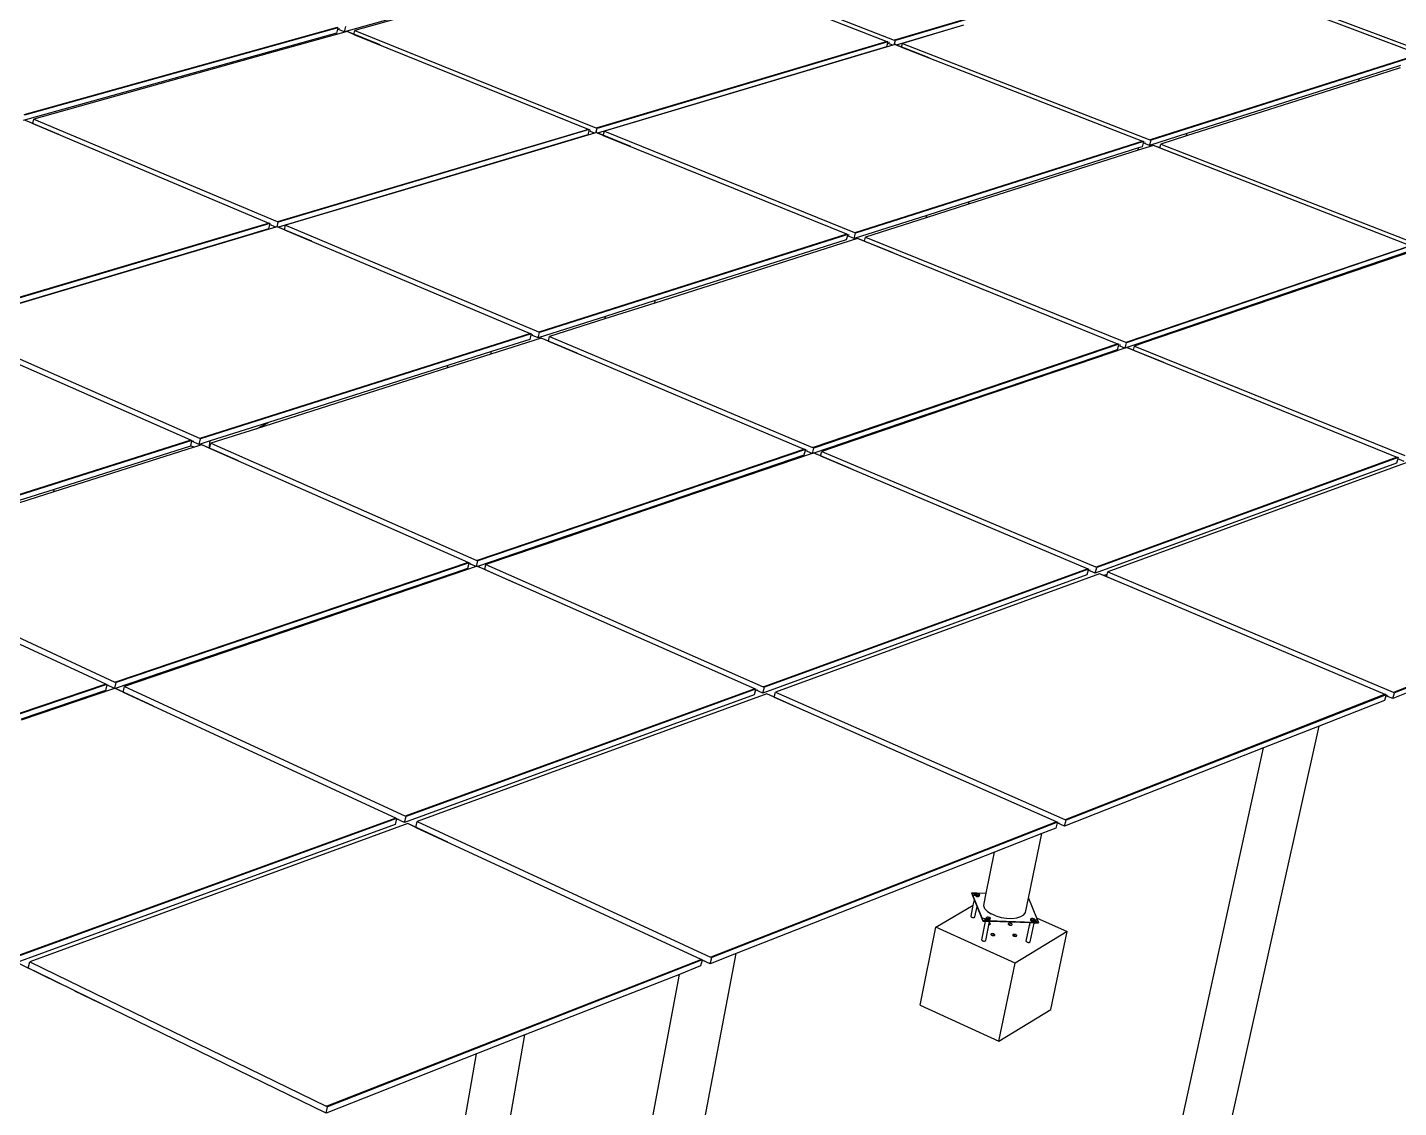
# Model space of a CAD drawing. Header units: inches. Extents: x -1381 to 1917, y -1058 to 799.
# Drawn here: x 771.7 to 1220.9, y 32.6 to 386.5 of the extents above; entities that cross this region are included whole.
import ezdxf

# ---------------------------------------------------------------- set-up
doc = ezdxf.new("R2010")
doc.units = ezdxf.units.IN
doc.header["$MEASUREMENT"] = 0

msp = doc.modelspace()

# ---------------------------------------------------------------- linework, layer by layer
for p, q in [((977.23, 411.56), (1053.23, 381.9)), ((977.54, 412.77), (1055.67, 382.3)), ((1145.15, 408.85), (1055.79, 382.26)), ((1145.39, 408.76), (1056.03, 382.16)), ((1149.74, 407.12), (1227.77, 377.72)), ((1150.06, 408.24), (1230.08, 378.12)), ((930.05, 400.26), (875.55, 385.04)), ((929.97, 399.78), (878.97, 385.52)), ((873.14, 386.44), (770.5, 357.83)), ((873.38, 386.34), (770.74, 357.73)), ((873.05, 386.47), (873.14, 386.44)), ((873.14, 386.44), (873.32, 386.36)), ((873.38, 386.34), (873.28, 385.95)), ((873.32, 386.36), (873.38, 386.34)), ((873.38, 386.34), (873.49, 386.29)), ((875.55, 385.04), (875.96, 386.74)), ((1078.31, 387.26), (1056.31, 380.7)), ((1078.29, 387.17), (1058.4, 381.23)), ((876.39, 385.12), (850.93, 378.01)), ((872.97, 384.63), (851, 378.5)), ((873.28, 385.95), (872.97, 384.63)), ((875.55, 385.04), (873.28, 385.95)), ((873.76, 386.19), (873.84, 386.15)), ((878.65, 384.2), (876.39, 385.12)), ((876.39, 385.12), (876.39, 385.12)), ((887.23, 380.72), (876.39, 385.12)), ((878.65, 384.2), (878.97, 385.52)), ((878.65, 384.2), (955.33, 353.13)), ((878.97, 385.52), (957.91, 353.56)), ((1053.34, 381.86), (958.03, 353.51)), ((1053.25, 381.89), (1053.34, 381.86)), ((1053.34, 381.86), (1053.53, 381.78)), ((1055.65, 380.74), (1056.03, 382.16)), ((1055.79, 382.26), (1055.67, 382.3)), ((1056.03, 382.16), (1055.79, 382.26)), ((851, 378.5), (770.34, 355.97)), ((850.93, 378.01), (773.77, 356.45)), ((850.93, 378.01), (851, 378.5)), ((1053.59, 381.76), (958.28, 353.41)), ((1053.14, 380.08), (958.45, 351.86)), ((1055.23, 380.62), (960.68, 352.44)), ((1053.46, 381.31), (1053.14, 380.08)), ((1053.59, 381.76), (1053.46, 381.31)), ((1055.23, 380.62), (1053.46, 381.31)), ((1053.53, 381.78), (1053.59, 381.76)), ((1053.59, 381.76), (1053.7, 381.72)), ((1053.98, 381.61), (1054.06, 381.58)), ((1055.65, 380.74), (1055.23, 380.62)), ((1055.96, 380.83), (1055.65, 380.74)), ((1055.96, 380.84), (1055.96, 380.83)), ((1067.09, 376.49), (1055.96, 380.84)), ((1056.31, 380.7), (1055.96, 380.83)), ((1058.07, 380.01), (1056.31, 380.7)), ((1058.07, 380.01), (1058.4, 381.23)), ((1058.07, 380.01), (1136.97, 349.22)), ((1058.4, 381.23), (1139.41, 349.65)), ((1227.89, 377.68), (1139.53, 349.6)), ((1228.14, 377.58), (1139.78, 349.5)), ((1221.35, 373.22), (1207.8, 368.91)), ((1221.51, 373.97), (1207.96, 369.66)), ((1207.8, 368.91), (1151.35, 350.92)), ((1207.96, 369.66), (1151.51, 351.69)), ((1207.8, 368.91), (1207.96, 369.66)), ((773.44, 355), (771.04, 356.01)), ((781.99, 351.39), (771.04, 356.01)), ((773.44, 355), (773.77, 356.45)), ((773.44, 355), (850.73, 322.38)), ((773.77, 356.45), (853.46, 322.84)), ((955.45, 353.08), (853.58, 322.79)), ((955.69, 352.98), (853.83, 322.69)), ((957.48, 351.82), (934.55, 344.99)), ((955.25, 351.25), (934.57, 345.09)), ((955.6, 352.59), (955.25, 351.25)), ((955.36, 353.12), (955.45, 353.08)), ((955.45, 353.08), (955.64, 353)), ((955.69, 352.98), (955.6, 352.59)), ((957.48, 351.82), (955.6, 352.59)), ((955.64, 353), (955.69, 352.98)), ((955.69, 352.98), (955.81, 352.93)), ((956.09, 352.82), (956.18, 352.78)), ((957.9, 351.95), (957.48, 351.82)), ((957.9, 351.95), (958.28, 353.41)), ((958.09, 352.01), (957.9, 351.95)), ((958.03, 353.51), (957.91, 353.56)), ((958.28, 353.41), (958.03, 353.51)), ((958.45, 351.86), (958.09, 352.01)), ((958.1, 352.01), (958.09, 352.01)), ((969.35, 347.44), (958.1, 352.01)), ((960.33, 351.1), (958.45, 351.86)), ((960.33, 351.1), (960.68, 352.44)), ((960.33, 351.1), (1040.04, 318.8)), ((960.68, 352.44), (1042.62, 319.26)), ((1151.51, 351.69), (1139.3, 347.8)), ((1151.35, 350.92), (1142.98, 348.25)), ((1151.35, 350.92), (1151.51, 351.69)), ((1137.09, 349.18), (1042.74, 319.21)), ((1137.34, 349.08), (1043, 319.1)), ((1135.52, 346.22), (1080.02, 328.55)), ((1135.67, 346.99), (1080.17, 329.33)), ((1140.55, 347.83), (1135.52, 346.22)), ((1135.52, 346.22), (1135.67, 346.99)), ((1136.86, 347.37), (1135.67, 346.99)), ((1137.21, 348.62), (1136.86, 347.37)), ((1137, 349.21), (1137.09, 349.18)), ((1137.09, 349.18), (1137.28, 349.1)), ((1137.34, 349.08), (1137.21, 348.62)), ((1139.3, 347.8), (1137.21, 348.62)), ((1137.28, 349.1), (1137.34, 349.08)), ((1137.34, 349.08), (1137.46, 349.03)), ((1137.75, 348.92), (1137.84, 348.88)), ((1139.3, 347.8), (1139.78, 349.5)), ((1139.53, 349.6), (1139.41, 349.65)), ((1139.78, 349.5), (1139.53, 349.6)), ((1142.63, 347.01), (1140.55, 347.83)), ((1140.55, 347.83), (1140.55, 347.83)), ((1152.1, 343.32), (1140.55, 347.83)), ((1142.63, 347.01), (1142.98, 348.25)), ((1142.63, 347.01), (1224.62, 315.02)), ((1142.98, 348.25), (1227.05, 315.47)), ((934.55, 344.99), (920.17, 340.71)), ((934.57, 345.09), (920.19, 340.81)), ((934.55, 344.99), (934.57, 345.09)), ((920.19, 340.81), (853.88, 321.05)), ((920.17, 340.71), (856.25, 321.66)), ((920.17, 340.71), (920.19, 340.81)), ((1080.02, 328.55), (1066.15, 324.13)), ((1080.17, 329.33), (1066.3, 324.91)), ((1080.02, 328.55), (1080.17, 329.33)), ((1066.3, 324.91), (1042.53, 317.35)), ((1066.15, 324.13), (1046.24, 317.79)), ((1066.15, 324.13), (1066.3, 324.91)), ((850.85, 322.33), (741.72, 289.9)), ((851.1, 322.23), (741.97, 289.79)), ((853.04, 321.06), (841.74, 317.69)), ((850.67, 320.44), (841.75, 317.79)), ((851.02, 321.91), (850.67, 320.44)), ((850.76, 322.37), (850.85, 322.33)), ((850.85, 322.33), (851.04, 322.25)), ((851.1, 322.23), (851.02, 321.91)), ((853.04, 321.06), (851.02, 321.91)), ((851.04, 322.25), (851.1, 322.23)), ((851.1, 322.23), (851.21, 322.18)), ((851.49, 322.06), (851.58, 322.02)), ((853.47, 321.19), (853.04, 321.06)), ((853.58, 322.79), (853.46, 322.84)), ((853.47, 321.19), (853.83, 322.69)), ((853.52, 321.2), (853.47, 321.19)), ((853.88, 321.05), (853.52, 321.2)), ((853.52, 321.2), (853.52, 321.2)), ((864.89, 316.4), (853.52, 321.2)), ((853.83, 322.69), (853.58, 322.79)), ((855.9, 320.2), (853.88, 321.05)), ((855.9, 320.2), (856.25, 321.66)), ((855.9, 320.2), (936.34, 286.25)), ((856.25, 321.66), (939.07, 286.74)), ((1042.53, 317.35), (1043, 319.1)), ((1042.74, 319.21), (1042.62, 319.26)), ((1043, 319.1), (1042.74, 319.21)), ((841.74, 317.69), (758.59, 292.93)), ((841.75, 317.79), (758.61, 293.03)), ((841.74, 317.69), (841.75, 317.79)), ((1040.16, 318.75), (939.2, 286.69)), ((1040.42, 318.64), (939.46, 286.58)), ((1043.66, 317.33), (977.23, 296.18)), ((1039.95, 316.89), (977.37, 296.98)), ((1040.31, 318.25), (1039.95, 316.89)), ((1040.07, 318.79), (1040.16, 318.75)), ((1040.16, 318.75), (1040.36, 318.67)), ((1040.42, 318.64), (1040.31, 318.25)), ((1042.53, 317.35), (1040.31, 318.25)), ((1040.36, 318.67), (1040.42, 318.64)), ((1040.42, 318.64), (1040.54, 318.59)), ((1040.83, 318.48), (1040.92, 318.44)), ((1045.87, 316.43), (1043.66, 317.33)), ((1043.66, 317.33), (1043.66, 317.33)), ((1055.35, 312.59), (1043.66, 317.33)), ((1045.87, 316.43), (1046.24, 317.79)), ((1045.87, 316.43), (1128.81, 282.82)), ((1046.24, 317.79), (1131.39, 283.31)), ((1224.74, 314.97), (1131.51, 283.26)), ((1225, 314.87), (1131.78, 283.15)), ((1226.85, 313.63), (1137.31, 283.1)), ((1224.49, 313.14), (1137.38, 283.46)), ((977.37, 296.98), (961.02, 291.78)), ((977.23, 296.18), (977.37, 296.98)), ((977.23, 296.18), (960.87, 290.97)), ((744.42, 288.71), (828.03, 251.87)), ((961.02, 291.78), (939, 284.77)), ((960.87, 290.97), (942.73, 285.2)), ((960.87, 290.97), (961.02, 291.78)), ((744.05, 287.09), (825.13, 251.34)), ((936.46, 286.19), (828.16, 251.82)), ((936.72, 286.08), (828.42, 251.7)), ((940, 284.7), (923.52, 279.46)), ((936.26, 284.28), (923.66, 280.27)), ((936.64, 285.77), (936.26, 284.28)), ((936.37, 286.23), (936.46, 286.19)), ((936.46, 286.19), (936.66, 286.11)), ((936.72, 286.08), (936.64, 285.77)), ((939, 284.77), (936.64, 285.77)), ((936.66, 286.11), (936.72, 286.08)), ((936.72, 286.08), (936.85, 286.03)), ((937.14, 285.91), (937.23, 285.87)), ((939, 284.77), (939.46, 286.58)), ((939.2, 286.69), (939.07, 286.74)), ((939.46, 286.58), (939.2, 286.69)), ((942.35, 283.71), (940, 284.7)), ((940, 284.7), (940, 284.7)), ((951.83, 279.71), (940, 284.7)), ((942.35, 283.71), (942.73, 285.2)), ((942.35, 283.71), (1026.17, 248.33)), ((942.73, 285.2), (1028.91, 248.86)), ((1131.29, 281.44), (1131.78, 283.15)), ((1131.51, 283.26), (1131.39, 283.31)), ((1131.78, 283.15), (1131.51, 283.26)), ((1137.38, 283.46), (1131.87, 281.58)), ((1137.31, 283.1), (1134.37, 282.1)), ((1137.31, 283.1), (1137.38, 283.46)), ((923.52, 279.46), (909.26, 274.92)), ((923.66, 280.27), (909.4, 275.74)), ((923.52, 279.46), (923.66, 280.27)), ((1128.94, 282.77), (1029.04, 248.81)), ((1129.2, 282.66), (1029.3, 248.69)), ((1131.19, 281.41), (1121.6, 278.14)), ((1128.7, 280.89), (1121.67, 278.49)), ((1129.09, 282.26), (1128.7, 280.89)), ((1128.84, 282.81), (1128.94, 282.77)), ((1128.94, 282.77), (1129.14, 282.69)), ((1129.2, 282.66), (1129.09, 282.26)), ((1131.19, 281.41), (1129.09, 282.26)), ((1129.14, 282.69), (1129.2, 282.66)), ((1129.2, 282.66), (1129.33, 282.61)), ((1129.63, 282.49), (1129.72, 282.45)), ((1131.29, 281.44), (1131.19, 281.41)), ((1131.79, 281.61), (1131.29, 281.44)), ((1131.87, 281.58), (1131.79, 281.61)), ((1131.79, 281.61), (1131.79, 281.61)), ((1143.95, 276.69), (1131.79, 281.61)), ((1133.98, 280.73), (1131.87, 281.58)), ((1133.98, 280.73), (1134.37, 282.1)), ((1133.98, 280.73), (1220.31, 245.74)), ((1134.37, 282.1), (1222.88, 246.26)), ((909.26, 274.92), (846.71, 255.01)), ((909.4, 275.74), (850.71, 257.07)), ((909.26, 274.92), (909.4, 275.74)), ((1121.67, 278.49), (1080.57, 264.49)), ((1121.6, 278.14), (1081.01, 264.31)), ((1121.6, 278.14), (1121.67, 278.49)), ((1080.57, 264.49), (1060.49, 257.65)), ((1081.01, 264.31), (1060.93, 257.47)), ((1080.57, 264.49), (1081.01, 264.31)), ((850.71, 257.07), (831.58, 250.99)), ((846.71, 255.01), (850.71, 257.07)), ((1060.93, 257.47), (1038.89, 249.95)), ((1060.49, 257.65), (1038.96, 250.32)), ((1060.93, 257.47), (1060.49, 257.65)), ((827.98, 249.84), (828.42, 251.7)), ((828.16, 251.82), (828.03, 251.87)), ((828.42, 251.7), (828.16, 251.82)), ((846.71, 255.01), (831.73, 250.24)), ((825.26, 251.28), (708.79, 214.33)), ((825.52, 251.17), (709.05, 214.21)), ((826.35, 248.92), (780.35, 234.28)), ((825.07, 249.31), (780.47, 235.13)), ((825.11, 249.47), (825.07, 249.31)), ((825.46, 250.95), (825.11, 249.47)), ((825.11, 249.47), (826.35, 248.92)), ((825.13, 251.34), (825.16, 251.33)), ((825.16, 251.33), (825.26, 251.28)), ((825.26, 251.28), (825.46, 251.2)), ((825.46, 251.2), (825.52, 251.17)), ((825.52, 251.17), (825.46, 250.95)), ((827.98, 249.84), (825.46, 250.95)), ((825.52, 251.17), (825.64, 251.11)), ((825.93, 250.99), (826.03, 250.94)), ((828.83, 249.71), (826.35, 248.92)), ((831.58, 250.99), (827.98, 249.84)), ((831.22, 248.65), (828.83, 249.71)), ((828.83, 249.71), (828.83, 249.71)), ((840.78, 244.44), (828.83, 249.71)), ((831.22, 248.65), (831.58, 250.99)), ((831.34, 248.6), (831.22, 248.65)), ((831.34, 248.6), (831.73, 250.24)), ((831.34, 248.6), (915.95, 211.29)), ((831.73, 250.24), (918.86, 211.86)), ((1026.3, 248.28), (918.99, 211.8)), ((1026.57, 248.16), (919.26, 211.68)), ((1026.49, 247.84), (1026.08, 246.33)), ((1026.2, 248.32), (1026.3, 248.28)), ((1026.3, 248.28), (1026.51, 248.19)), ((1026.57, 248.16), (1026.49, 247.84)), ((1028.73, 246.9), (1026.49, 247.84)), ((1026.51, 248.19), (1026.57, 248.16)), ((1026.57, 248.16), (1026.7, 248.11)), ((1027, 247.98), (1027.1, 247.94)), ((1028.83, 246.93), (1029.3, 248.69)), ((1029.2, 247.05), (1028.83, 246.93)), ((1029.04, 248.81), (1028.91, 248.86)), ((1029.3, 248.69), (1029.04, 248.81)), ((1029.2, 247.06), (1029.2, 247.05)), ((1041.5, 241.86), (1029.2, 247.06)), ((1029.28, 247.02), (1029.2, 247.05)), ((1038.96, 250.32), (1029.28, 247.02)), ((1031.52, 246.07), (1031.93, 247.58)), ((1038.89, 249.95), (1031.93, 247.58)), ((1031.93, 247.58), (1121.63, 209.76)), ((1038.89, 249.95), (1038.96, 250.32)), ((1028.73, 246.9), (964.6, 225.05)), ((1026.08, 246.33), (964.67, 225.42)), ((1028.83, 246.93), (1028.73, 246.9)), ((1031.52, 246.07), (1029.28, 247.02)), ((1031.52, 246.07), (1118.9, 209.2)), ((1220.18, 243.77), (1121.51, 207.73)), ((1220.44, 245.69), (1121.76, 209.7)), ((1220.72, 245.58), (1122.04, 209.58)), ((1224.22, 244.16), (1125.6, 208.09)), ((1220.59, 245.17), (1220.18, 243.77)), ((1220.34, 245.73), (1220.44, 245.69)), ((1220.44, 245.69), (1220.65, 245.6)), ((1220.72, 245.58), (1220.59, 245.17)), ((1222.75, 244.3), (1220.59, 245.17)), ((1220.65, 245.6), (1220.72, 245.58)), ((1220.72, 245.58), (1220.85, 245.52)), ((780.35, 234.28), (763.31, 228.86)), ((780.47, 235.13), (763.43, 229.71)), ((780.35, 234.28), (780.47, 235.13)), ((964.6, 225.05), (948.39, 219.53)), ((964.67, 225.42), (948.46, 219.9)), ((964.6, 225.05), (964.67, 225.42)), ((948.46, 219.9), (919.09, 209.9)), ((948.39, 219.53), (921.91, 210.51)), ((948.39, 219.53), (948.46, 219.9)), ((712.39, 212.66), (800.37, 172.03)), ((916.08, 211.23), (800.5, 171.97)), ((915.98, 211.28), (916.08, 211.23)), ((916.08, 211.23), (916.29, 211.14)), ((916.29, 211.14), (916.35, 211.11)), ((918.8, 209.87), (919.26, 211.68)), ((918.99, 211.8), (918.86, 211.86)), ((919.26, 211.68), (918.99, 211.8)), ((711.99, 210.84), (797.27, 171.41)), ((916.35, 211.11), (800.77, 171.84)), ((911.39, 207.35), (897.26, 202.54)), ((911.45, 207.72), (897.32, 202.91)), ((918.69, 209.83), (911.39, 207.35)), ((911.39, 207.35), (911.45, 207.72)), ((915.87, 209.22), (911.45, 207.72)), ((916.3, 210.89), (915.87, 209.22)), ((916.35, 211.11), (916.3, 210.89)), ((918.69, 209.83), (916.3, 210.89)), ((916.35, 211.11), (916.49, 211.06)), ((916.79, 210.92), (916.89, 210.88)), ((918.8, 209.87), (918.69, 209.83)), ((919.01, 209.94), (918.8, 209.87)), ((919.09, 209.9), (919.01, 209.94)), ((919.01, 209.94), (919.01, 209.94)), ((931.46, 204.45), (919.01, 209.94)), ((921.49, 208.85), (919.09, 209.9)), ((921.49, 208.85), (921.91, 210.51)), ((921.49, 208.85), (1009.83, 169.89)), ((921.91, 210.51), (1012.74, 170.5)), ((1118.78, 207.16), (1012.64, 168.4)), ((1119.03, 209.14), (1012.88, 170.44)), ((1119.31, 209.02), (1013.16, 170.32)), ((1122.87, 207.52), (1016.76, 168.73)), ((1119.22, 208.69), (1118.78, 207.16)), ((1118.93, 209.18), (1119.03, 209.14)), ((1119.03, 209.14), (1119.25, 209.05)), ((1119.31, 209.02), (1119.22, 208.69)), ((1121.51, 207.73), (1119.22, 208.69)), ((1119.25, 209.05), (1119.31, 209.02)), ((1119.31, 209.02), (1119.45, 208.96)), ((1119.76, 208.83), (1119.86, 208.79)), ((1121.51, 207.73), (1122.04, 209.58)), ((1121.76, 209.7), (1121.63, 209.76)), ((1122.04, 209.58), (1121.76, 209.7)), ((1124.31, 206.91), (1122.87, 207.52)), ((1122.87, 207.52), (1122.87, 207.52)), ((1135.69, 202.11), (1122.87, 207.52)), ((1125.37, 207.3), (1124.31, 206.91)), ((1125.16, 206.55), (1124.31, 206.91)), ((1125.16, 206.55), (1125.37, 207.3)), ((1125.37, 207.3), (1125.6, 208.09)), ((1125.6, 208.09), (1219.08, 168.67)), ((1316.47, 206.77), (1219.22, 168.61)), ((1316.76, 206.65), (1219.51, 168.48)), ((897.32, 202.91), (800.45, 169.94)), ((897.26, 202.54), (803.46, 170.6)), ((897.26, 202.54), (897.32, 202.91)), ((1125.16, 206.55), (1216.35, 168.06)), ((797.4, 171.34), (672.56, 128.95)), ((797.68, 171.22), (672.84, 128.81)), ((797.65, 171.12), (797.21, 169.27)), ((797.3, 171.39), (797.4, 171.34)), ((797.4, 171.34), (797.61, 171.25)), ((797.61, 171.25), (797.68, 171.22)), ((797.68, 171.22), (797.65, 171.12)), ((800.22, 169.93), (797.65, 171.12)), ((797.68, 171.22), (797.81, 171.16)), ((798.12, 171.01), (798.22, 170.97)), ((800.33, 169.97), (800.77, 171.84)), ((800.5, 171.97), (800.37, 172.03)), ((800.77, 171.84), (800.5, 171.97)), ((800.22, 169.93), (769.63, 159.52)), ((797.21, 169.27), (769.68, 159.9)), ((800.33, 169.97), (800.22, 169.93)), ((800.36, 169.98), (800.33, 169.97)), ((800.45, 169.94), (800.36, 169.98)), ((800.36, 169.98), (800.36, 169.98)), ((812.95, 164.16), (800.36, 169.98)), ((803.01, 168.75), (800.45, 169.94)), ((803.01, 168.75), (803.46, 170.6)), ((803.01, 168.75), (892.21, 127.5)), ((803.46, 170.6), (895.31, 128.17)), ((1009.74, 167.79), (895.24, 125.99)), ((1009.97, 169.83), (895.45, 128.1)), ((1010.25, 169.7), (895.74, 127.97)), ((1013.86, 168.12), (899.39, 126.29)), ((1010.19, 169.48), (1009.74, 167.79)), ((1009.87, 169.88), (1009.97, 169.83)), ((1009.97, 169.83), (1010.19, 169.73)), ((1010.19, 169.73), (1010.25, 169.7)), ((1010.25, 169.7), (1010.19, 169.48)), ((1012.64, 168.4), (1010.19, 169.48)), ((1010.25, 169.7), (1010.39, 169.65)), ((1010.71, 169.51), (1010.81, 169.46)), ((1012.64, 168.4), (1013.16, 170.32)), ((1012.88, 170.44), (1012.74, 170.5)), ((1013.16, 170.32), (1012.88, 170.44)), ((1016.3, 167.04), (1013.86, 168.12)), ((1013.86, 168.12), (1013.86, 168.12)), ((1026.85, 162.39), (1013.86, 168.12)), ((1016.3, 167.04), (1016.76, 168.73)), ((1016.3, 167.04), (1108.66, 126.31)), ((1016.76, 168.73), (1111.56, 126.97)), ((1216.49, 168), (1111.7, 126.9)), ((1216.79, 167.88), (1112, 126.77)), ((1216.69, 167.55), (1216.22, 165.99)), ((1216.35, 168.06), (1216.39, 168.05)), ((1216.39, 168.05), (1216.49, 168)), ((1216.49, 168), (1216.72, 167.91)), ((1216.79, 167.88), (1216.69, 167.55)), ((1218.94, 166.6), (1216.69, 167.55)), ((1216.72, 167.91), (1216.79, 167.88)), ((1216.79, 167.88), (1216.93, 167.82)), ((1217.25, 167.68), (1217.36, 167.64)), ((1225.55, 169.2), (1218.94, 166.6)), ((1218.94, 166.6), (1219.51, 168.48)), ((1219.22, 168.61), (1219.08, 168.67)), ((1219.51, 168.48), (1219.22, 168.61)), ((1216.22, 165.99), (1194.88, 157.61)), ((1135.92, -107.15), (1194.88, 157.61)), ((1194.88, 157.61), (1176.66, 150.45)), ((1176.66, 150.45), (1111.44, 124.83)), ((1120.63, -104.72), (1176.66, 150.45)), ((892.35, 127.44), (768.45, 82.31)), ((892.64, 127.3), (768.74, 82.17)), ((892.61, 127.2), (892.14, 125.32)), ((892.25, 127.49), (892.35, 127.44)), ((892.35, 127.44), (892.57, 127.34)), ((892.57, 127.34), (892.64, 127.3)), ((892.64, 127.3), (892.61, 127.2)), ((895.24, 125.99), (892.61, 127.2)), ((892.64, 127.3), (892.78, 127.24)), ((893.1, 127.09), (893.2, 127.04)), ((895.24, 125.99), (895.74, 127.97)), ((895.45, 128.1), (895.31, 128.17)), ((895.74, 127.97), (895.45, 128.1)), ((898.91, 124.41), (899.39, 126.29)), ((899.39, 126.29), (995.43, 81.92)), ((1108.8, 126.25), (995.57, 81.85)), ((1109.1, 126.12), (995.87, 81.72)), ((1109.03, 125.89), (1108.54, 124.17)), ((1108.69, 126.3), (1108.8, 126.25)), ((1108.8, 126.25), (1109.03, 126.15)), ((1109.03, 126.15), (1109.1, 126.12)), ((1109.1, 126.12), (1109.03, 125.89)), ((1111.44, 124.83), (1109.03, 125.89)), ((1109.1, 126.12), (1109.24, 126.06)), ((1109.57, 125.91), (1109.68, 125.86)), ((1111.44, 124.83), (1112, 126.77)), ((1111.7, 126.9), (1111.56, 126.97)), ((1112, 126.77), (1111.7, 126.9)), ((892.14, 125.32), (768.26, 80.12)), ((896.29, 125.62), (772.42, 80.37)), ((898.91, 124.41), (896.29, 125.62)), ((896.29, 125.62), (896.29, 125.62)), ((909.44, 119.54), (896.29, 125.62)), ((898.91, 124.41), (992.33, 81.21)), ((1104.02, 122.4), (1088.51, 116.3)), ((1099.63, 101.19), (1104.02, 122.4)), ((1108.54, 124.17), (1104.02, 122.4)), ((1088.51, 116.3), (1003.87, 83.06)), ((1085.76, 102.82), (1088.51, 116.3)), ((1069.32, 91.68), (1081.56, 98.97)), ((1080.81, 95.29), (1081.56, 98.97)), ((1081.08, 102.8), (1081.12, 102.97)), ((1081.4, 101.99), (1081.08, 102.8)), ((1081.44, 102.16), (1081.12, 102.97)), ((1081.12, 102.97), (1082.71, 102.92)), ((1081.12, 102.97), (1082.35, 102.42)), ((1081.12, 102.97), (1082.35, 102.42)), ((1081.4, 101.99), (1081.44, 102.16)), ((1081.91, 100.71), (1081.4, 101.99)), ((1081.44, 102.16), (1081.84, 102.18)), ((1084.46, 94.61), (1081.44, 102.16)), ((1081.56, 98.97), (1081.91, 100.71)), ((1081.84, 102.18), (1082.19, 102.24)), ((1082.79, 98.51), (1081.91, 100.71)), ((1082.19, 102.24), (1082.25, 102.27)), ((1082.24, 102.27), (1082.21, 102.19)), ((1082.24, 102.27), (1082.21, 102.19)), ((1082.24, 102.25), (1082.21, 102.18)), ((1082.21, 102.19), (1082.22, 102.11)), ((1082.21, 102.19), (1082.22, 102.11)), ((1082.23, 102.1), (1082.21, 102.18)), ((1082.23, 102.19), (1082.26, 102.26)), ((1082.23, 102.19), (1082.24, 102.25)), ((1082.24, 102.11), (1082.23, 102.19)), ((1082.28, 102.02), (1082.23, 102.1)), ((1082.32, 102.33), (1082.24, 102.27)), ((1082.32, 102.33), (1082.24, 102.27)), ((1082.25, 102.26), (1082.24, 102.25)), ((1082.3, 102.03), (1082.24, 102.11)), ((1082.25, 102.27), (1082.3, 102.55)), ((1082.27, 102.28), (1082.25, 102.26)), ((1082.25, 102.27), (1082.27, 102.28)), ((1082.25, 102.26), (1082.25, 102.27)), ((1082.26, 102.26), (1082.29, 102.29)), ((1082.32, 102.32), (1082.27, 102.28)), ((1082.27, 102.28), (1082.29, 102.29)), ((1082.28, 102.02), (1082.37, 101.94)), ((1082.29, 102.29), (1082.42, 102.34)), ((1082.29, 102.29), (1082.33, 102.32)), ((1082.3, 102.55), (1082.34, 102.62)), ((1082.32, 102.47), (1082.3, 102.55)), ((1082.39, 101.95), (1082.3, 102.03)), ((1082.37, 102.39), (1082.32, 102.47)), ((1082.39, 102.37), (1082.32, 102.33)), ((1082.39, 102.37), (1082.32, 102.33)), ((1082.4, 102.36), (1082.32, 102.32)), ((1082.33, 102.32), (1082.41, 102.35)), ((1082.34, 102.62), (1082.41, 102.68)), ((1082.4, 102.36), (1082.37, 102.39)), ((1082.37, 101.94), (1082.5, 101.87)), ((1082.39, 101.95), (1082.51, 101.89)), ((1082.41, 102.35), (1082.4, 102.36)), ((1082.41, 102.68), (1082.51, 102.72)), ((1082.42, 102.34), (1082.41, 102.35)), ((1082.46, 102.31), (1082.42, 102.34)), ((1082.58, 102.24), (1082.46, 102.31)), ((1082.5, 101.87), (1082.65, 101.81)), ((1082.51, 102.72), (1082.65, 102.75)), ((1082.66, 101.83), (1082.51, 101.89)), ((1082.73, 102.19), (1082.58, 102.24)), ((1082.65, 102.75), (1082.73, 102.75)), ((1082.65, 101.81), (1082.82, 101.78)), ((1082.81, 101.8), (1082.66, 101.83)), ((1082.73, 102.75), (1082.71, 102.92)), ((1082.71, 102.92), (1085.76, 102.82)), ((1082.73, 102.75), (1082.8, 102.76)), ((1082.89, 102.15), (1082.73, 102.19)), ((1082.8, 102.76), (1082.96, 102.74)), ((1082.81, 101.8), (1082.98, 101.78)), ((1082.82, 101.78), (1082.99, 101.76)), ((1082.88, 102.11), (1082.85, 102.09)), ((1082.88, 102.11), (1082.85, 102.09)), ((1082.87, 102.06), (1082.86, 102.08)), ((1082.86, 102.08), (1082.87, 102.08)), ((1083.05, 102.14), (1082.89, 102.15)), ((1082.96, 102.74), (1083.12, 102.7)), ((1083.13, 101.79), (1082.98, 101.78)), ((1082.99, 101.76), (1082.98, 101.78)), ((1082.98, 101.77), (1083.14, 101.78)), ((1082.98, 101.77), (1083.14, 101.78)), ((1083.04, 102.07), (1083.32, 102.07)), ((1083.2, 102.14), (1083.05, 102.14)), ((1083.12, 102.7), (1083.27, 102.65)), ((1083.26, 101.81), (1083.13, 101.79)), ((1083.14, 101.78), (1083.28, 101.8)), ((1083.14, 101.78), (1083.28, 101.8)), ((1083.34, 102.17), (1083.2, 102.14)), ((1083.26, 101.81), (1083.37, 101.86)), ((1083.27, 102.65), (1083.39, 102.58)), ((1083.28, 101.8), (1083.39, 101.85)), ((1083.28, 101.8), (1083.39, 101.85)), ((1083.44, 102.21), (1083.34, 102.17)), ((1083.44, 101.92), (1083.37, 101.86)), ((1083.39, 102.58), (1083.48, 102.51)), ((1083.39, 101.85), (1083.46, 101.91)), ((1083.39, 101.85), (1083.46, 101.91)), ((1083.41, 102.06), (1083.46, 102.06)), ((1083.43, 102.14), (1083.43, 102.15)), ((1083.48, 102.07), (1083.43, 102.15)), ((1083.48, 102.07), (1083.43, 102.15)), ((1083.48, 102.07), (1083.43, 102.14)), ((1083.43, 102.13), (1083.46, 102.07)), ((1083.52, 102.28), (1083.44, 102.21)), ((1083.47, 101.99), (1083.44, 101.92)), ((1083.46, 102.07), (1083.46, 102.06)), ((1083.46, 102.06), (1083.47, 101.99)), ((1083.46, 102.06), (1083.49, 102.06)), ((1083.46, 101.91), (1083.5, 101.99)), ((1083.46, 101.91), (1083.5, 101.99)), ((1083.47, 101.99), (1083.49, 102.06)), ((1083.48, 102.51), (1083.54, 102.43)), ((1083.49, 102.06), (1083.48, 102.07)), ((1083.49, 102.06), (1083.48, 102.07)), ((1083.48, 102.07), (1083.48, 102.07)), ((1083.48, 102.07), (1083.48, 102.07)), ((1083.49, 102.06), (1083.55, 102.35)), ((1083.49, 102.06), (1083.49, 102.06)), ((1083.49, 102.06), (1083.49, 102.06)), ((1083.5, 101.99), (1083.49, 102.06)), ((1083.5, 101.99), (1083.49, 102.06)), ((1083.55, 102.35), (1083.52, 102.28)), ((1083.54, 102.43), (1083.55, 102.35)), ((1084.99, 98.65), (1085.08, 99.51)), ((1085.08, 99.51), (1085.76, 102.82)), ((1098.67, 96.54), (1099.63, 101.19)), ((1099.63, 101.19), (1102.26, 94.77)), ((1080.82, 95.21), (1080.81, 95.29)), ((1080.88, 95.12), (1080.82, 95.21)), ((1080.88, 95.12), (1080.97, 95.04)), ((1080.97, 95.04), (1081.1, 94.98)), ((1081.1, 94.98), (1081.25, 94.92)), ((1081.25, 94.92), (1081.41, 94.88)), ((1081.41, 94.88), (1081.58, 94.87)), ((1081.58, 94.87), (1081.74, 94.87)), ((1081.74, 94.87), (1081.88, 94.9)), ((1081.88, 94.9), (1081.99, 94.95)), ((1081.99, 94.95), (1082.06, 95.01)), ((1082.06, 95.01), (1082.09, 95.08)), ((1082.09, 95.08), (1082.79, 98.51)), ((1082.09, 95.08), (1082.09, 95.13)), ((1084.43, 94.43), (1082.79, 98.51)), ((1084.43, 94.43), (1084.46, 94.61)), ((1084.75, 93.62), (1084.43, 94.43)), ((1084.88, 94.56), (1084.46, 94.61)), ((1084.79, 93.79), (1084.46, 94.61)), ((1085.3, 94.47), (1084.88, 94.56)), ((1085.37, 97.76), (1084.99, 98.65)), ((1085.68, 94.33), (1085.3, 94.47)), ((1086.2, 96.88), (1085.37, 97.76)), ((1086.01, 94.15), (1085.68, 94.33)), ((1085.76, 94.57), (1085.73, 94.49)), ((1085.76, 94.57), (1085.73, 94.49)), ((1085.77, 94.55), (1085.73, 94.48)), ((1085.73, 94.49), (1085.74, 94.41)), ((1085.73, 94.49), (1085.74, 94.41)), ((1085.75, 94.4), (1085.73, 94.48)), ((1085.75, 94.49), (1085.78, 94.56)), ((1085.75, 94.49), (1085.77, 94.55)), ((1085.76, 94.41), (1085.75, 94.49)), ((1085.8, 94.31), (1085.75, 94.4)), ((1085.8, 94.6), (1085.76, 94.57)), ((1085.8, 94.6), (1085.76, 94.57)), ((1085.82, 94.33), (1085.76, 94.41)), ((1085.77, 94.56), (1085.83, 94.85)), ((1085.8, 94.59), (1085.77, 94.56)), ((1085.77, 94.56), (1085.77, 94.55)), ((1085.78, 94.56), (1085.8, 94.57)), ((1085.83, 94.85), (1085.86, 94.92)), ((1085.84, 94.77), (1085.83, 94.85)), ((1085.89, 94.68), (1085.84, 94.77)), ((1085.86, 94.92), (1085.93, 94.98)), ((1085.92, 94.66), (1085.88, 94.64)), ((1085.91, 94.66), (1085.88, 94.65)), ((1085.91, 94.66), (1085.88, 94.65)), ((1085.88, 94.63), (1085.93, 94.65)), ((1085.92, 94.66), (1085.89, 94.68)), ((1085.93, 94.65), (1085.92, 94.66)), ((1085.93, 94.98), (1086.03, 95.03)), ((1085.98, 94.61), (1085.93, 94.65)), ((1086.1, 94.54), (1085.98, 94.61)), ((1086.03, 95.03), (1086.17, 95.05)), ((1086.25, 94.49), (1086.1, 94.54)), ((1086.17, 95.05), (1086.32, 95.06)), ((1086.2, 96.88), (1087.41, 96.07)), ((1086.41, 94.45), (1086.25, 94.49)), ((1086.32, 95.06), (1086.49, 95.04)), ((1086.5, 94.08), (1086.39, 94.35)), ((1086.47, 94.44), (1086.4, 94.4)), ((1086.47, 94.44), (1086.4, 94.4)), ((1086.71, 94.37), (1086.4, 94.38)), ((1086.57, 94.43), (1086.41, 94.45)), ((1086.49, 95.04), (1086.65, 95.01)), ((1086.73, 94.44), (1086.57, 94.43)), ((1086.65, 95.01), (1086.79, 94.95)), ((1086.86, 94.47), (1086.73, 94.44)), ((1086.79, 94.95), (1086.92, 94.88)), ((1086.99, 94.36), (1086.84, 94.36)), ((1086.9, 94.48), (1086.86, 94.47)), ((1086.97, 94.51), (1086.9, 94.48)), ((1086.9, 94.48), (1086.93, 94.45)), ((1086.95, 94.45), (1086.91, 94.49)), ((1086.95, 94.45), (1086.91, 94.49)), ((1086.92, 94.88), (1087.01, 94.81)), ((1086.93, 94.45), (1086.99, 94.37)), ((1087.01, 94.37), (1086.95, 94.45)), ((1087.01, 94.37), (1086.95, 94.45)), ((1087.04, 94.57), (1086.97, 94.51)), ((1086.99, 94.37), (1086.99, 94.36)), ((1086.99, 94.36), (1087, 94.29)), ((1086.99, 94.36), (1087.01, 94.36)), ((1087, 94.29), (1087.01, 94.36)), ((1087.01, 94.81), (1087.06, 94.73)), ((1087.01, 94.36), (1087.07, 94.65)), ((1087.01, 94.36), (1087.01, 94.37)), ((1087.01, 94.36), (1087.01, 94.37)), ((1087.03, 94.27), (1087.01, 94.36)), ((1087.01, 94.36), (1087.01, 94.36)), ((1087.02, 94.29), (1087.01, 94.36)), ((1087.01, 94.36), (1087.01, 94.36)), ((1087.02, 94.29), (1087.01, 94.36)), ((1087.07, 94.65), (1087.04, 94.57)), ((1087.06, 94.73), (1087.07, 94.65)), ((1088.93, 95.4), (1087.41, 96.07)), ((1088.93, 95.4), (1090.65, 94.91)), ((1090.65, 94.91), (1092.45, 94.64)), ((1092.45, 94.64), (1094.21, 94.59)), ((1094.21, 94.59), (1095.82, 94.78)), ((1095.82, 94.78), (1097.15, 95.18)), ((1097.15, 95.18), (1098.12, 95.79)), ((1098.12, 95.79), (1098.67, 96.54)), ((1100.35, 94.05), (1100.42, 94.41)), ((1100.42, 94.41), (1100.45, 94.48)), ((1100.43, 94.33), (1100.42, 94.41)), ((1100.45, 94.48), (1100.52, 94.54)), ((1100.52, 94.54), (1100.63, 94.59)), ((1100.63, 94.59), (1100.76, 94.61)), ((1100.76, 94.61), (1100.92, 94.62)), ((1100.92, 94.62), (1101.08, 94.6)), ((1101.08, 94.6), (1101.24, 94.57)), ((1101.24, 94.57), (1101.39, 94.51)), ((1101.39, 94.51), (1101.51, 94.44)), ((1101.51, 94.44), (1101.6, 94.37)), ((1101.6, 94.37), (1101.66, 94.29)), ((1102.26, 94.77), (1112.31, 90.26)), ((1102.26, 94.77), (1102.57, 94.01)), ((1064.18, 66.21), (1069.32, 91.68)), ((1095.24, 79.96), (1069.32, 91.68)), ((1084.32, 87.57), (1085.55, 93.59)), ((1084.75, 93.62), (1084.79, 93.79)), ((1085.55, 93.59), (1084.75, 93.62)), ((1084.79, 93.79), (1085.68, 94.33)), ((1084.79, 93.79), (1085.68, 94.33)), ((1086.38, 93.74), (1084.79, 93.79)), ((1086.35, 93.57), (1085.55, 93.59)), ((1085.61, 87.37), (1086.88, 93.55)), ((1085.8, 94.31), (1085.9, 94.23)), ((1085.91, 94.25), (1085.82, 94.33)), ((1085.9, 94.23), (1086.02, 94.16)), ((1086.03, 94.18), (1085.91, 94.25)), ((1086.24, 93.95), (1086.01, 94.15)), ((1086.02, 94.16), (1086.17, 94.11)), ((1086.18, 94.13), (1086.03, 94.18)), ((1086.17, 94.11), (1086.34, 94.07)), ((1086.18, 94.13), (1086.34, 94.09)), ((1086.38, 93.74), (1086.24, 93.95)), ((1086.5, 94.08), (1086.34, 94.09)), ((1086.34, 94.07), (1086.51, 94.06)), ((1086.35, 93.57), (1086.38, 93.74)), ((1086.88, 93.55), (1086.35, 93.57)), ((1101.3, 93.25), (1086.38, 93.74)), ((1086.65, 94.08), (1086.5, 94.08)), ((1086.5, 94.07), (1086.66, 94.07)), ((1086.5, 94.07), (1086.66, 94.07)), ((1086.51, 94.06), (1086.67, 94.06)), ((1086.65, 94.08), (1086.79, 94.11)), ((1086.66, 94.07), (1086.8, 94.1)), ((1086.66, 94.07), (1086.8, 94.1)), ((1086.67, 94.06), (1086.81, 94.09)), ((1086.68, 92.59), (1086.79, 92.6)), ((1086.68, 92.59), (1086.79, 92.6)), ((1086.73, 92.81), (1087.03, 92.67)), ((1086.73, 92.81), (1087.03, 92.67)), ((1086.9, 94.15), (1086.79, 94.11)), ((1086.85, 93.13), (1086.79, 93.15)), ((1086.85, 93.13), (1086.79, 93.15)), ((1086.79, 92.6), (1086.92, 92.63)), ((1086.79, 92.6), (1086.92, 92.63)), ((1086.8, 94.1), (1086.91, 94.15)), ((1086.8, 94.1), (1086.91, 94.15)), ((1086.81, 94.09), (1086.92, 94.14)), ((1086.98, 93.06), (1086.85, 93.13)), ((1086.98, 93.06), (1086.85, 93.13)), ((1100.14, 93.11), (1086.88, 93.55)), ((1086.97, 94.22), (1086.9, 94.15)), ((1086.91, 94.15), (1086.99, 94.21)), ((1086.91, 94.15), (1086.99, 94.21)), ((1086.92, 94.14), (1086.99, 94.2)), ((1086.92, 92.63), (1087.03, 92.67)), ((1086.92, 92.63), (1087.03, 92.67)), ((1087, 94.29), (1086.97, 94.22)), ((1087.07, 92.98), (1086.98, 93.06)), ((1087.07, 92.98), (1086.98, 93.06)), ((1086.99, 94.21), (1087.02, 94.29)), ((1086.99, 94.21), (1087.02, 94.29)), ((1086.99, 94.2), (1087.03, 94.27)), ((1087.03, 92.67), (1087.11, 92.74)), ((1087.03, 92.67), (1087.11, 92.74)), ((1087.13, 92.89), (1087.07, 92.98)), ((1087.13, 92.89), (1087.07, 92.98)), ((1087.11, 92.74), (1087.14, 92.81)), ((1087.11, 92.74), (1087.14, 92.81)), ((1087.14, 92.81), (1087.13, 92.89)), ((1087.14, 92.81), (1087.13, 92.89)), ((1093.04, 92.86), (1093.01, 92.78)), ((1093.01, 92.78), (1093.02, 92.7)), ((1093.02, 92.7), (1093.08, 92.61)), ((1093.12, 92.92), (1093.04, 92.86)), ((1093.08, 92.61), (1093.17, 92.54)), ((1093.23, 92.97), (1093.12, 92.92)), ((1093.17, 92.54), (1093.3, 92.47)), ((1093.37, 92.99), (1093.23, 92.97)), ((1093.3, 92.47), (1093.66, 92.68)), ((1093.3, 92.47), (1093.66, 92.68)), ((1093.3, 92.47), (1093.45, 92.41)), ((1093.53, 93), (1093.37, 92.99)), ((1093.45, 92.41), (1093.62, 92.37)), ((1093.69, 92.98), (1093.53, 93)), ((1093.62, 92.37), (1093.79, 92.36)), ((1093.86, 92.95), (1093.69, 92.98)), ((1093.79, 92.36), (1093.94, 92.36)), ((1094.01, 92.89), (1093.86, 92.95)), ((1093.94, 92.36), (1094.08, 92.39)), ((1094.14, 92.82), (1094.01, 92.89)), ((1094.08, 92.39), (1094.19, 92.44)), ((1094.23, 92.74), (1094.14, 92.82)), ((1094.19, 92.44), (1094.27, 92.5)), ((1094.29, 92.66), (1094.23, 92.74)), ((1094.27, 92.5), (1094.3, 92.57)), ((1094.3, 92.57), (1094.29, 92.66)), ((1112.31, 90.26), (1095.24, 79.96)), ((1098.88, 87.15), (1099.94, 92.28)), ((1099.97, 92.36), (1099.94, 92.28)), ((1099.94, 92.28), (1099.95, 92.2)), ((1099.95, 92.2), (1099.99, 92.37)), ((1099.99, 92.37), (1099.97, 92.36)), ((1099.99, 92.37), (1100.14, 93.11)), ((1101.27, 93.07), (1100.14, 93.11)), ((1100.17, 86.94), (1101.44, 93.07)), ((1100.38, 93.9), (1100.32, 93.98)), ((1100.36, 94.13), (1100.33, 94.05)), ((1100.36, 94.13), (1100.33, 94.05)), ((1100.33, 94.05), (1100.34, 93.97)), ((1100.33, 94.05), (1100.34, 93.97)), ((1100.35, 94.05), (1100.38, 94.12)), ((1100.36, 93.97), (1100.35, 94.05)), ((1100.43, 94.19), (1100.36, 94.13)), ((1100.43, 94.19), (1100.36, 94.13)), ((1100.41, 93.89), (1100.36, 93.97)), ((1100.38, 94.12), (1100.45, 94.18)), ((1100.38, 93.9), (1100.47, 93.82)), ((1100.5, 93.81), (1100.41, 93.89)), ((1100.49, 94.24), (1100.43, 94.33)), ((1100.51, 94.23), (1100.43, 94.19)), ((1100.51, 94.23), (1100.43, 94.19)), ((1100.45, 94.18), (1100.52, 94.21)), ((1100.47, 93.82), (1100.6, 93.75)), ((1100.52, 94.21), (1100.49, 94.24)), ((1100.63, 93.74), (1100.5, 93.81)), ((1100.58, 94.17), (1100.52, 94.21)), ((1100.7, 94.1), (1100.58, 94.17)), ((1100.6, 93.75), (1100.75, 93.69)), ((1100.78, 93.69), (1100.63, 93.74)), ((1100.85, 94.05), (1100.7, 94.1)), ((1100.75, 93.69), (1100.92, 93.65)), ((1100.94, 93.65), (1100.78, 93.69)), ((1101.01, 94.01), (1100.85, 94.05)), ((1100.92, 93.65), (1101.09, 93.64)), ((1100.94, 93.65), (1101.1, 93.64)), ((1101, 93.97), (1100.97, 93.95)), ((1101, 93.97), (1100.97, 93.95)), ((1100.99, 93.94), (1100.98, 93.94)), ((1100.99, 93.91), (1100.98, 93.94)), ((1101.17, 93.99), (1101.01, 94.01)), ((1101.25, 93.64), (1101.1, 93.64)), ((1101.1, 93.63), (1101.26, 93.63)), ((1101.1, 93.63), (1101.26, 93.63)), ((1101.59, 93.92), (1101.16, 93.93)), ((1101.33, 94), (1101.17, 93.99)), ((1101.26, 93.63), (1101.4, 93.66)), ((1101.26, 93.63), (1101.4, 93.66)), ((1101.35, 93.65), (1101.27, 93.46)), ((1101.27, 93.46), (1101.3, 93.25)), ((1101.27, 93.07), (1101.3, 93.25)), ((1101.44, 93.07), (1101.27, 93.07)), ((1102.9, 93.19), (1101.3, 93.25)), ((1101.46, 94.03), (1101.33, 94)), ((1101.37, 93.67), (1101.35, 93.65)), ((1101.54, 93.81), (1101.37, 93.67)), ((1101.37, 93.67), (1101.39, 93.67)), ((1101.4, 93.66), (1101.51, 93.71)), ((1101.4, 93.66), (1101.51, 93.71)), ((1102.86, 93.02), (1101.44, 93.07)), ((1101.49, 94.04), (1101.46, 94.03)), ((1101.51, 94.05), (1101.49, 94.04)), ((1101.49, 94.04), (1101.53, 94.01)), ((1101.5, 93.72), (1101.51, 93.73)), ((1101.57, 94.07), (1101.51, 94.05)), ((1101.53, 94.02), (1101.51, 94.05)), ((1101.55, 94.01), (1101.51, 94.05)), ((1101.55, 94.01), (1101.51, 94.05)), ((1101.51, 93.73), (1101.57, 93.78)), ((1101.51, 93.71), (1101.59, 93.77)), ((1101.51, 93.71), (1101.59, 93.77)), ((1101.59, 93.94), (1101.53, 94.02)), ((1101.53, 94.01), (1101.58, 93.93)), ((1101.59, 93.83), (1101.54, 93.81)), ((1101.57, 93.79), (1101.54, 93.8)), ((1101.57, 93.79), (1101.54, 93.8)), ((1101.61, 93.93), (1101.55, 94.01)), ((1101.61, 93.93), (1101.55, 94.01)), ((1101.64, 94.13), (1101.57, 94.07)), ((1101.57, 93.78), (1101.59, 93.83)), ((1101.57, 93.78), (1101.59, 93.83)), ((1101.58, 93.79), (1101.57, 93.79)), ((1101.58, 93.79), (1101.57, 93.79)), ((1101.57, 93.78), (1101.57, 93.78)), ((1101.58, 93.93), (1101.59, 93.92)), ((1101.59, 93.78), (1101.58, 93.79)), ((1101.59, 93.78), (1101.58, 93.79)), ((1101.6, 93.87), (1101.59, 93.94)), ((1101.81, 93.93), (1101.59, 93.83)), ((1101.59, 93.92), (1101.6, 93.85)), ((1101.59, 93.83), (1101.6, 93.86)), ((1101.6, 93.85), (1101.59, 93.83)), ((1101.59, 93.78), (1101.62, 93.85)), ((1101.59, 93.78), (1101.62, 93.85)), ((1101.59, 93.83), (1101.59, 93.83)), ((1102.9, 93.19), (1101.59, 93.78)), ((1101.59, 93.77), (1101.59, 93.78)), ((1102.9, 93.19), (1101.59, 93.78)), ((1101.59, 93.77), (1101.59, 93.78)), ((1101.6, 93.87), (1101.67, 94.21)), ((1101.6, 93.86), (1101.6, 93.87)), ((1101.6, 93.85), (1101.6, 93.87)), ((1101.61, 93.92), (1101.61, 93.93)), ((1101.61, 93.92), (1101.61, 93.93)), ((1101.62, 93.85), (1101.61, 93.92)), ((1101.61, 93.92), (1101.61, 93.92)), ((1101.62, 93.85), (1101.61, 93.92)), ((1101.61, 93.92), (1101.61, 93.92)), ((1101.67, 94.21), (1101.64, 94.13)), ((1101.66, 94.29), (1101.67, 94.21)), ((1102.17, 93.99), (1101.81, 93.93)), ((1102.57, 94.01), (1102.17, 93.99)), ((1102.57, 94.01), (1102.9, 93.19)), ((1102.86, 93.02), (1102.9, 93.19)), ((1106.96, 64.78), (1112.31, 90.26)), ((1084.33, 87.49), (1084.32, 87.57)), ((1084.39, 87.41), (1084.33, 87.49)), ((1084.39, 87.41), (1084.48, 87.33)), ((1084.48, 87.33), (1084.61, 87.26)), ((1084.61, 87.26), (1084.76, 87.2)), ((1084.76, 87.2), (1084.93, 87.16)), ((1084.93, 87.16), (1085.09, 87.15)), ((1085.09, 87.15), (1085.25, 87.15)), ((1085.25, 87.15), (1085.39, 87.18)), ((1085.39, 87.18), (1085.5, 87.23)), ((1085.5, 87.23), (1085.58, 87.29)), ((1085.58, 87.29), (1085.61, 87.37)), ((1087.35, 89.44), (1087.32, 89.37)), ((1087.35, 89.44), (1087.32, 89.37)), ((1087.32, 89.37), (1087.33, 89.28)), ((1087.32, 89.37), (1087.33, 89.28)), ((1087.33, 89.28), (1087.38, 89.2)), ((1087.33, 89.28), (1087.38, 89.2)), ((1087.42, 89.51), (1087.35, 89.44)), ((1087.42, 89.51), (1087.35, 89.44)), ((1087.38, 89.2), (1087.48, 89.12)), ((1087.38, 89.2), (1087.48, 89.12)), ((1087.53, 89.55), (1087.42, 89.51)), ((1087.53, 89.55), (1087.42, 89.51)), ((1087.48, 89.12), (1087.6, 89.05)), ((1087.48, 89.12), (1087.6, 89.05)), ((1087.67, 89.58), (1087.53, 89.55)), ((1087.67, 89.58), (1087.53, 89.55)), ((1087.6, 89.05), (1087.76, 89)), ((1087.6, 89.05), (1087.76, 89)), ((1087.83, 89.59), (1087.67, 89.58)), ((1087.83, 89.59), (1087.67, 89.58)), ((1087.76, 89), (1087.92, 88.96)), ((1087.76, 89), (1087.92, 88.96)), ((1088, 89.57), (1087.83, 89.59)), ((1088, 89.57), (1087.83, 89.59)), ((1087.92, 88.96), (1088.09, 88.94)), ((1087.92, 88.96), (1088.09, 88.94)), ((1087.96, 89.26), (1088.32, 89.48)), ((1087.96, 89.26), (1088.32, 89.48)), ((1088.16, 89.53), (1088, 89.57)), ((1088.16, 89.53), (1088, 89.57)), ((1088.09, 88.94), (1088.25, 88.95)), ((1088.09, 88.94), (1088.25, 88.95)), ((1088.32, 89.48), (1088.16, 89.53)), ((1088.32, 89.48), (1088.16, 89.53)), ((1088.25, 88.95), (1088.39, 88.97)), ((1088.25, 88.95), (1088.39, 88.97)), ((1088.44, 89.41), (1088.32, 89.48)), ((1088.44, 89.41), (1088.32, 89.48)), ((1088.39, 88.97), (1088.5, 89.02)), ((1088.39, 88.97), (1088.5, 89.02)), ((1088.54, 89.33), (1088.44, 89.41)), ((1088.54, 89.33), (1088.44, 89.41)), ((1088.5, 89.02), (1088.57, 89.08)), ((1088.5, 89.02), (1088.57, 89.08)), ((1088.59, 89.24), (1088.54, 89.33)), ((1088.59, 89.24), (1088.54, 89.33)), ((1088.57, 89.08), (1088.6, 89.16)), ((1088.57, 89.08), (1088.6, 89.16)), ((1088.6, 89.16), (1088.59, 89.24)), ((1088.6, 89.16), (1088.59, 89.24)), ((1094.52, 89.21), (1094.49, 89.13)), ((1094.52, 89.21), (1094.49, 89.13)), ((1094.49, 89.13), (1094.5, 89.05)), ((1094.49, 89.13), (1094.5, 89.05)), ((1094.5, 89.05), (1094.55, 88.96)), ((1094.5, 89.05), (1094.55, 88.96)), ((1094.59, 89.27), (1094.52, 89.21)), ((1094.59, 89.27), (1094.52, 89.21)), ((1094.55, 88.96), (1094.65, 88.88)), ((1094.55, 88.96), (1094.65, 88.88)), ((1094.7, 89.32), (1094.59, 89.27)), ((1094.7, 89.32), (1094.59, 89.27)), ((1094.59, 89.27), (1095.13, 89.03)), ((1094.59, 89.27), (1095.13, 89.03)), ((1094.65, 88.88), (1094.78, 88.81)), ((1094.65, 88.88), (1094.78, 88.81)), ((1094.84, 89.34), (1094.7, 89.32)), ((1094.84, 89.34), (1094.7, 89.32)), ((1094.78, 88.81), (1094.93, 88.76)), ((1094.78, 88.81), (1094.93, 88.76)), ((1095, 89.35), (1094.84, 89.34)), ((1095, 89.35), (1094.84, 89.34)), ((1094.93, 88.76), (1095.09, 88.72)), ((1094.93, 88.76), (1095.09, 88.72)), ((1095.17, 89.33), (1095, 89.35)), ((1095.17, 89.33), (1095, 89.35)), ((1095.09, 88.72), (1095.26, 88.7)), ((1095.09, 88.72), (1095.26, 88.7)), ((1095.33, 89.3), (1095.17, 89.33)), ((1095.33, 89.3), (1095.17, 89.33)), ((1095.26, 88.7), (1095.42, 88.71)), ((1095.26, 88.7), (1095.42, 88.71)), ((1095.49, 89.24), (1095.33, 89.3)), ((1095.49, 89.24), (1095.33, 89.3)), ((1095.42, 88.71), (1095.56, 88.74)), ((1095.42, 88.71), (1095.56, 88.74)), ((1095.61, 89.17), (1095.49, 89.24)), ((1095.61, 89.17), (1095.49, 89.24)), ((1095.56, 88.74), (1095.67, 88.78)), ((1095.56, 88.74), (1095.67, 88.78)), ((1095.71, 89.09), (1095.61, 89.17)), ((1095.71, 89.09), (1095.61, 89.17)), ((1095.67, 88.78), (1095.74, 88.85)), ((1095.67, 88.78), (1095.74, 88.85)), ((1095.76, 89.01), (1095.71, 89.09)), ((1095.76, 89.01), (1095.71, 89.09)), ((1095.74, 88.85), (1095.77, 88.92)), ((1095.74, 88.85), (1095.77, 88.92)), ((1095.77, 88.92), (1095.76, 89.01)), ((1095.77, 88.92), (1095.76, 89.01)), ((1098.89, 87.07), (1098.88, 87.15)), ((1098.94, 86.99), (1098.89, 87.07)), ((1098.94, 86.99), (1099.04, 86.91)), ((1099.04, 86.91), (1099.17, 86.84)), ((1099.17, 86.84), (1099.32, 86.78)), ((1099.32, 86.78), (1099.48, 86.74)), ((1099.48, 86.74), (1099.65, 86.73)), ((1099.65, 86.73), (1099.81, 86.73)), ((1099.81, 86.73), (1099.95, 86.76)), ((1099.95, 86.76), (1100.06, 86.81)), ((1100.06, 86.81), (1100.1, 86.84)), ((1100.1, 86.84), (1100.14, 86.87)), ((1100.14, 86.87), (1100.17, 86.94)), ((1100.17, 86.94), (1100.16, 86.99)), ((992.47, 81.14), (869.74, 33.04)), ((992.77, 81), (870.04, 32.89)), ((943.81, -233.52), (1003.87, 83.06)), ((992.74, 80.9), (992.23, 78.99)), ((992.36, 81.19), (992.47, 81.14)), ((992.47, 81.14), (992.7, 81.04)), ((992.7, 81.04), (992.77, 81)), ((992.77, 81), (992.74, 80.9)), ((995.33, 79.71), (992.74, 80.9)), ((992.77, 81), (992.92, 80.94)), ((1003.87, 83.06), (995.33, 79.71)), ((995.33, 79.71), (995.87, 81.72)), ((995.57, 81.85), (995.43, 81.92)), ((995.87, 81.72), (995.57, 81.85)), ((774.26, 77.14), (769.11, 79.65)), ((782.4, 73.17), (769.11, 79.65)), ((771.94, 78.33), (772.42, 80.37)), ((774.33, 77.16), (771.94, 78.33)), ((772.42, 80.37), (869.59, 33.11)), ((774.33, 77.16), (774.26, 77.14)), ((787.22, 70.89), (774.33, 77.16)), ((992.23, 78.99), (985.25, 76.25)), ((993.25, 80.78), (993.36, 80.73)), ((1089.94, 54.4), (1095.24, 79.96)), ((927.77, -232.03), (985.25, 76.25)), ((985.25, 76.25), (934.66, 56.39)), ((787.15, 70.86), (787.22, 70.89)), ((787.15, 70.86), (795.28, 66.9)), ((795.29, 66.96), (787.22, 70.89)), ((795.28, 66.9), (795.29, 66.96)), ((869.51, 30.82), (795.29, 66.96)), ((1064.18, 66.21), (1089.94, 54.4)), ((1089.94, 54.4), (1106.96, 64.78)), ((934.66, 56.39), (918.8, 50.17)), ((924.22, -2.43), (934.66, 56.39)), ((918.8, 50.17), (869.51, 30.82)), ((909.74, -1.69), (918.8, 50.17)), ((869.51, 30.82), (870.04, 32.89)), ((869.74, 33.04), (869.59, 33.11)), ((870.04, 32.89), (869.74, 33.04))]:
    msp.add_line(p, q)

doc.saveas('drawing.dxf')
